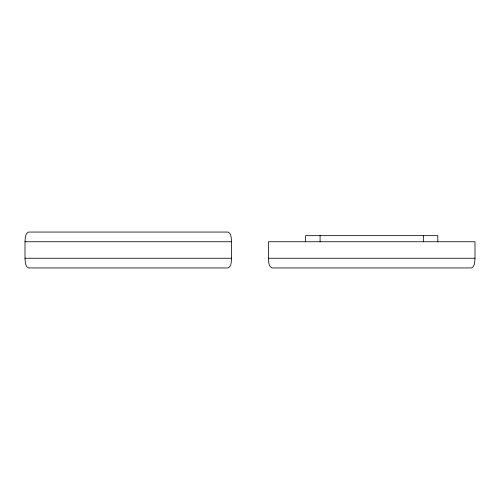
<?xml version="1.0" encoding="UTF-8"?>
<svg xmlns="http://www.w3.org/2000/svg" width="500" height="500" viewBox="0 0 500 500"><rect width="100%" height="100%" fill="white"/><g stroke="black" fill="none" stroke-linecap="round" stroke-linejoin="round"><path stroke-width="0.75" d="M25 241.75C25.3 238.55 25 233.581 28.431 232.056L228.125 232.056C231.562 233.581 231.256 238.55 231.556 241.75L231.556 258.25C231.256 261.45 231.562 266.419 228.125 267.944L28.431 267.944C25 266.419 25.3 261.45 25 258.25L25 241.75L231.556 241.75M475 258.25C474.7 261.45 475 266.419 471.569 267.944L271.875 267.944C268.438 266.419 268.744 261.45 268.444 258.25L268.444 241.75L475 241.75L475 258.25L268.444 258.25M25 258.25L231.556 258.25M437.812 241.75L437.812 235.656L305.631 235.656L305.631 241.75M423.363 235.656L423.363 241.75M320.081 235.656L320.081 241.75"/></g></svg>
